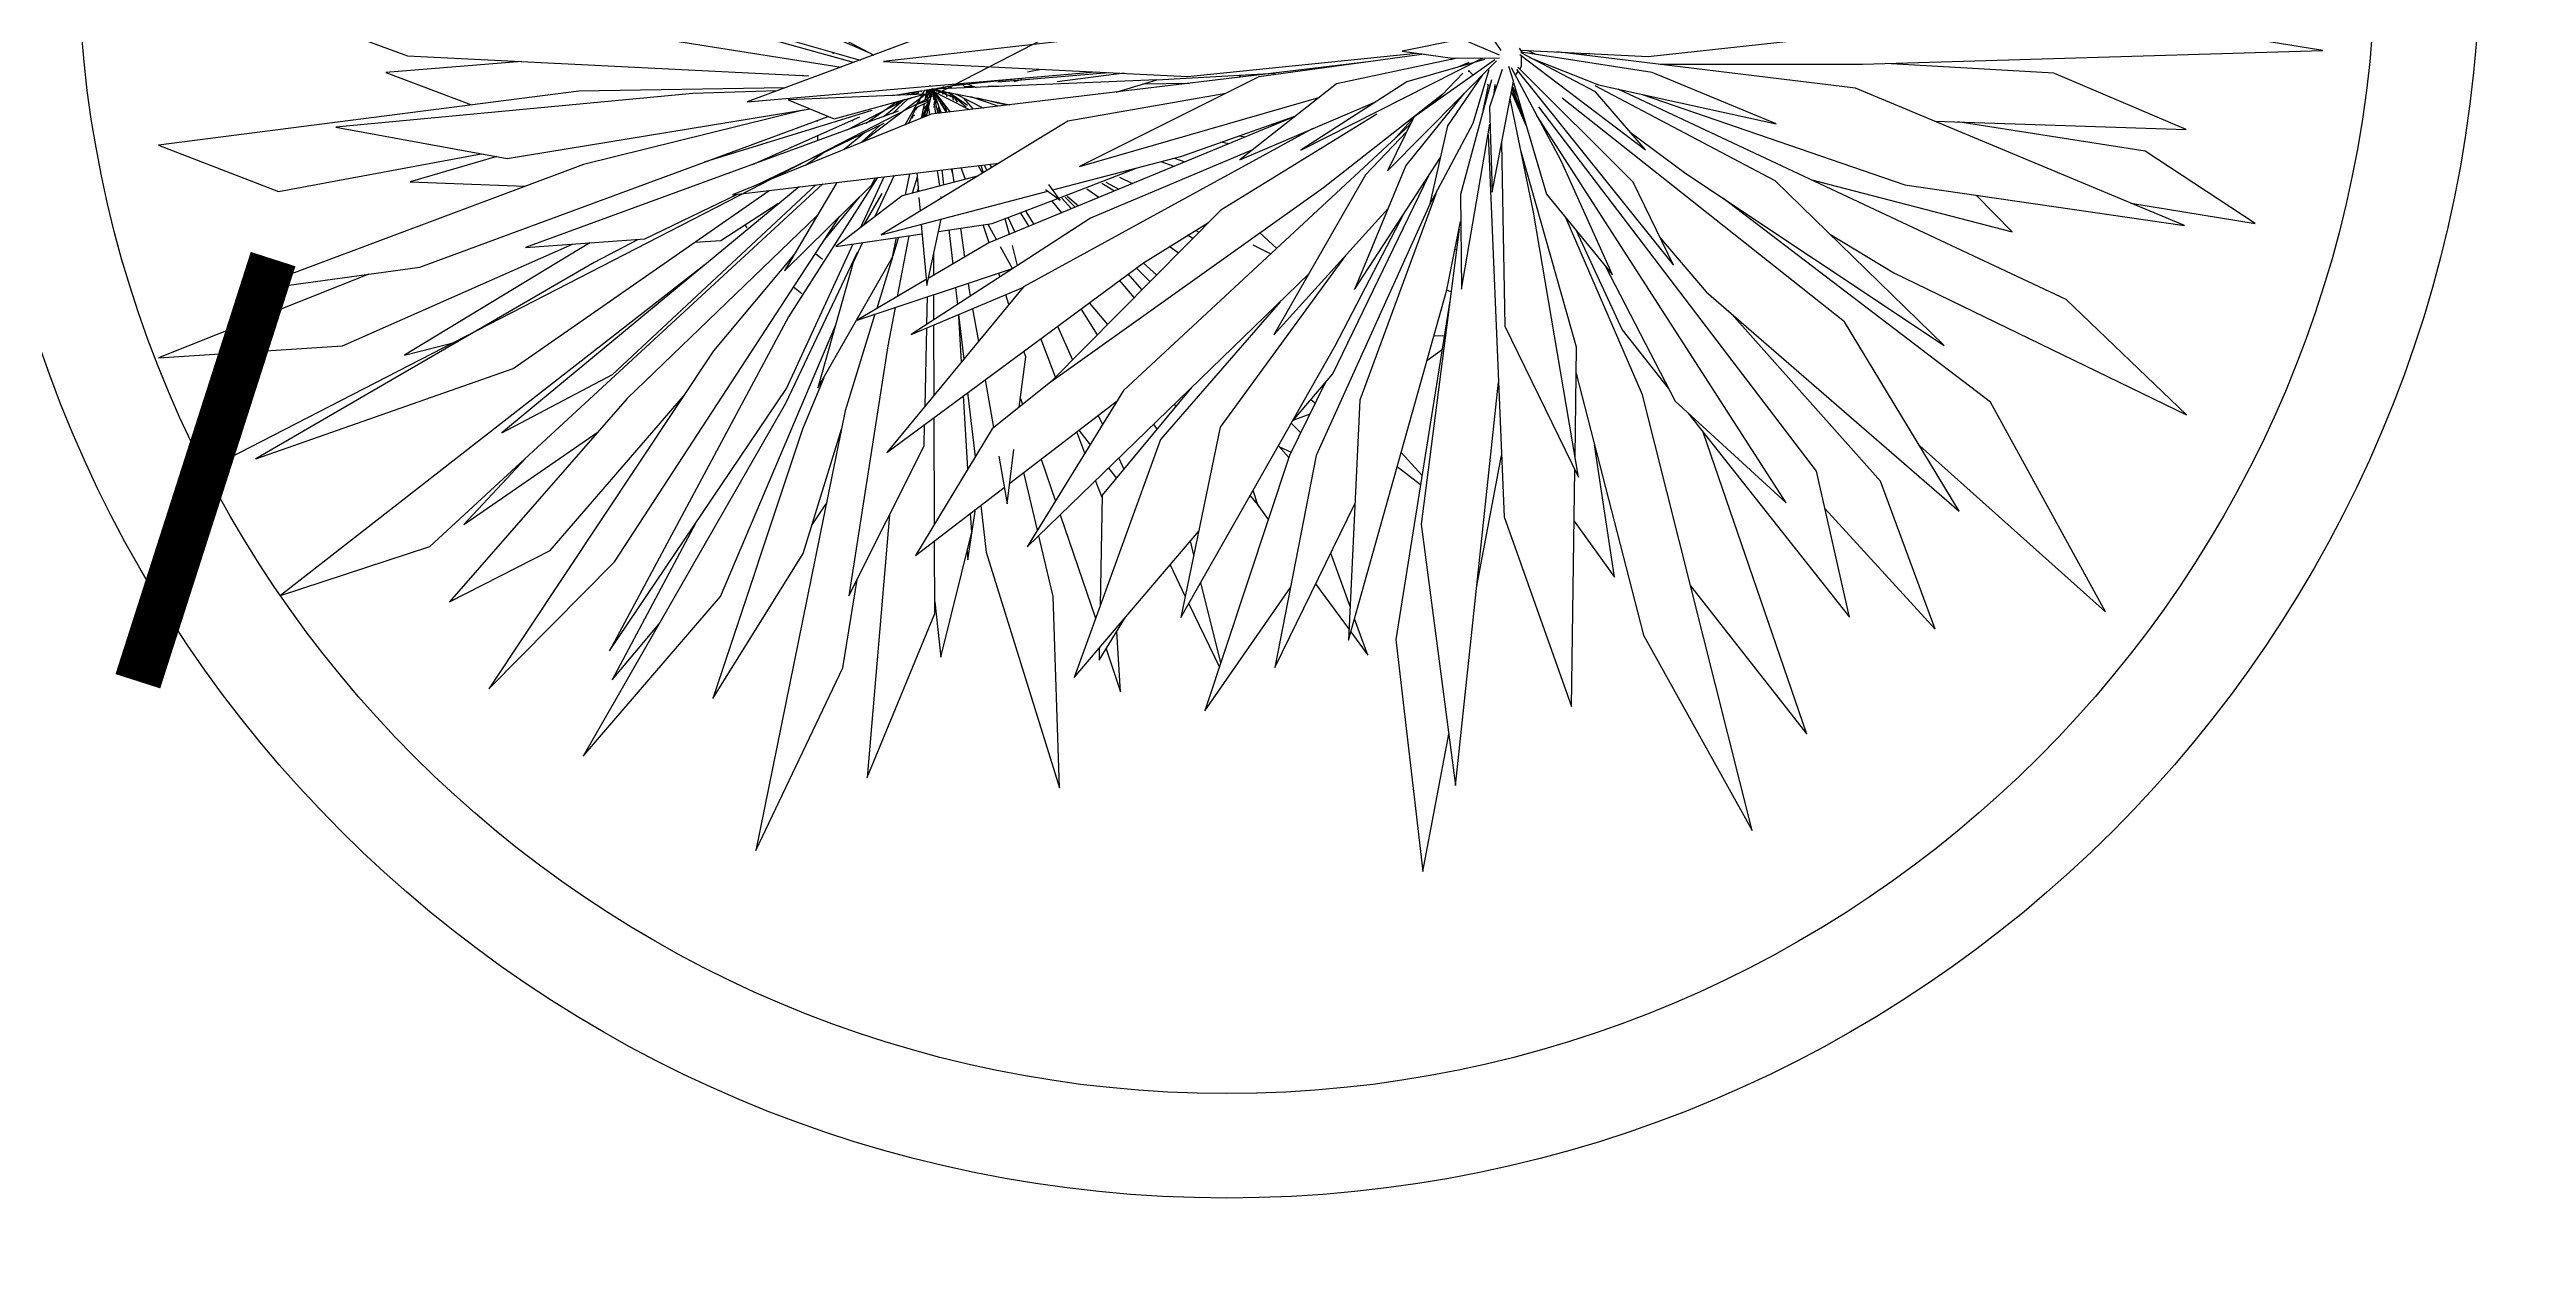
# Model space of a CAD drawing. Header units: millimetres. Extents: x -14813 to 141433, y -60308 to 84383.
# Drawn here: x 32921 to 34107, y -54418 to -53845 of the extents above; entities that cross this region are included whole.
import ezdxf

# ---------------------------------------------------------------- set-up
doc = ezdxf.new("R2010")
doc.units = ezdxf.units.MM
doc.layers.add('zelen', color=69, linetype='Continuous')
doc.layers.add('площадь', color=2, linetype='Continuous', lineweight=25, plot=False)
doc.layers.add('размер', color=1, linetype='Continuous', lineweight=25)
doc.layers.add('территория', color=74, linetype='Continuous', lineweight=25)
doc.styles.add('Аннотативный', font='')
doc.styles.get('Аннотативный').set_extended_font_data('GOST Common')
doc.dimstyles.new('Аннотативный', dxfattribs={"dimscale": 0, "dimtxt": 1.5, "dimasz": 1.5, "dimexe": 1.25, "dimexo": 0.625, "dimtad": 1, "dimdec": 0, "dimtxsty": 'Аннотативный', "dimblk": 'ARCHTICK', "dimcen": 2.5, "dimadec": 0, "dimazin": 0, "dimtfac": 1, "dimtdec": 0, "dimtmove": 0, "dimatfit": 3, "dimldrblk": 'CLOSEDBLANK', "dimfxl": 1, "dimarcsym": 0})

# ---------------------------------------------------------------- blocks, each defined once
blk = doc.blocks.new('p4')
at = {"color": 1, "linetype": 'Continuous'}
for p, q in [((-126.92, -36.18), (-314.08, 44.71)), ((-379.77, 32.53), (-131.2, -38.51)), ((-133.74, -39.45), (-289.81, 3.94)), ((-401.49, -0.39), (-302.09, -36.88)), ((92.79, -8.51), (110.72, -34.87)), ((421.01, -34.86), (318.19, -18.26)), ((-237.13, -25.56), (-138.34, -41.16)), ((-102.66, -27.93), (-173.82, -54.31)), ((-160.04, -18.74), (-126.08, -36.62)), ((-12.37, -26.61), (-122.35, -39.03)), ((166.26, -37.19), (294.62, -23.24)), ((-302.09, -36.88), (-150.56, -44.49)), ((-141.33, -35.62), (-141.56, -36.16)), ((-7.63, -44.67), (78.8, -35.93)), ((81.73, -36.33), (19.39, -44.87)), ((96, -30.62), (73.38, -35.19)), ((73.38, -35.19), (92.5, -37.81)), ((110.14, -36.65), (96, -30.62)), ((117.63, -34.04), (118.38, -35.17)), ((117.86, -36.44), (165.27, -72.41)), ((118.12, -34.78), (166.26, -37.19)), ((146.48, -50.57), (118.33, -35.83)), ((118.38, -36.83), (118.36, -41.02)), ((118.38, -35.17), (118.38, -35.85)), ((118.38, -35.17), (119.14, -35.73)), ((167.85, -43.2), (118.38, -35.61)), ((123.86, -36.45), (120.94, -34.92)), ((244.55, -49.11), (131.8, -35.46)), ((144.34, -36.09), (140.84, -36.45)), ((247.21, -40.06), (421.01, -34.86)), ((-258.94, -39.05), (-310.27, -43.17)), ((-310.27, -43.17), (-277.9, -55.44)), ((-173.82, -54.31), (-42.52, -42.96)), ((-151.61, -44.56), (-152.92, -44.37)), ((-122.35, -39.03), (-7.63, -44.67)), ((60.55, -39.23), (-104.4, -59)), ((-19.14, -45.99), (-103.87, -49.52)), ((-96.12, -48.09), (-67.78, -45.14)), ((-79.23, -46.69), (-37.37, -43.21)), ((-69.96, -45.92), (-73.21, -46.69)), ((-68.03, -42.91), (-62.87, -41.95)), ((-31.54, -43.5), (-56.78, -46.71)), ((19.39, -44.87), (-48.42, -78.72)), ((-34.54, -50.63), (-19.14, -45.99)), ((-19.34, -46.05), (25.45, -43.44)), ((12.71, -44.18), (11.81, -45.08)), ((35.2, -72.54), (103.74, -37.76)), ((75.19, -46.71), (35.2, -72.54)), ((94.24, -37.8), (48.59, -47.45)), ((67.85, -80.3), (109.08, -38.77)), ((104.47, -38.27), (75.19, -46.71)), ((108.45, -38.45), (77.84, -60.1)), ((96.34, -43.47), (85.72, -54.53)), ((103.63, -44.25), (90.53, -63.38)), ((91.83, -38.31), (93.59, -37.8)), ((92.5, -37.81), (110.15, -37.73)), ((94.53, -41.13), (98.79, -39.32)), ((107.21, -46.03), (95.42, -89.23)), ((98.28, -40.05), (98.2, -39.57)), ((98.32, -42.73), (98.77, -42.78)), ((98.77, -42.78), (98.7, -42.35)), ((100.21, -44.28), (98.77, -42.78)), ((100.19, -62.4), (106.32, -42.03)), ((100.48, -39.42), (103.48, -37.9)), ((111.18, -42.09), (106.4, -56.24)), ((107.36, -88.34), (115.5, -46.54)), ((115.5, -46.54), (113.69, -40.92)), ((133.5, -76.6), (114.68, -41.5)), ((117.15, -42.8), (116.16, -44.26)), ((116.57, -42.09), (175.84, -115.9)), ((160.65, -84.59), (117.17, -41.16)), ((118.36, -41.02), (117.82, -41.81)), ((121.57, -37.52), (147.51, -47.86)), ((214.68, -62.54), (167.85, -43.2)), ((170.82, -40.11), (247.21, -40.06)), ((319.44, -43.5), (255.89, -39.8)), ((369.4, -64.79), (319.44, -43.5)), ((-237.33, -50.22), (-396.06, -70.64)), ((-194.32, -51.17), (-329.1, -63.91)), ((-159.62, -49.05), (-237.33, -50.22)), ((-162.68, -50.18), (-194.32, -51.17)), ((-106.88, -51.38), (-158.35, -53.55)), ((-158.35, -53.55), (-141.02, -60.76)), ((-141.02, -60.76), (-106.88, -51.38)), ((-114.94, -53.86), (-135.91, -64.83)), ((-103.87, -49.52), (-130.59, -69.6)), ((-128.94, -62.29), (-117.41, -54.27)), ((-114.94, -53.86), (-122.55, -57.84)), ((-114.45, -53.45), (-122.11, -59.79)), ((-118.94, -58.64), (-112.94, -53.04)), ((-118.82, -51.88), (-107.62, -50.05)), ((-115.01, -53.92), (-118.42, -54.97)), ((-115.01, -53.92), (-118.42, -54.97)), ((-116.97, -55.54), (-117.55, -54.37)), ((-114.14, -62.95), (-107.81, -51.63)), ((-113.66, -51.66), (-112.49, -50.85)), ((-111.83, -52.94), (-113.32, -53.4)), ((-111.83, -52.94), (-113.32, -53.4)), ((-112.25, -51.6), (-112.16, -51.56)), ((-111, -50.6), (-112.21, -51.6)), ((-111.36, -51.56), (-110.18, -50.47)), ((-110.73, -56.85), (-104.95, -54.06)), ((-110.63, -50.88), (-109.4, -50.34)), ((-109.19, -50.85), (-110.48, -51.53)), ((-109.19, -50.85), (-110.48, -51.53)), ((-104.81, -53.48), (-109.88, -55.33)), ((-109, -50.67), (-109.4, -50.61)), ((-109.4, -55.15), (-107.77, -51.62)), ((-103.87, -49.52), (-108.63, -53.1)), ((-108.21, -50.56), (-107.91, -50.1)), ((-105.11, -54.13), (-108.12, -60.51)), ((-108.08, -60.5), (-106.95, -55.02)), ((-105.11, -54.13), (-108.06, -60.38)), ((-105.14, -54.15), (-108.02, -60.21)), ((-107.5, -51.65), (-107.94, -51.99)), ((-107.5, -51.65), (-107.94, -51.99)), ((-107.48, -51.6), (-107.8, -51.69)), ((-107.48, -51.6), (-107.8, -51.69)), ((-107.69, -51.41), (-106.81, -49.83)), ((-107.67, -51.41), (-107.6, -51.25)), ((-107.2, -50.92), (-107.4, -50.9)), ((-107.32, -60.19), (-105.23, -55.26)), ((-107.18, -56.96), (-105.64, -55.19)), ((-106.85, -54.97), (-106.98, -55.19)), ((-106.85, -54.97), (-106.98, -55.19)), ((-106.86, -49.93), (-104.07, -49.47)), ((-106.78, -54.19), (-105.86, -49.76)), ((-103.87, -49.52), (-106.45, -52.6)), ((-103.87, -49.52), (-106.45, -52.6)), ((-105.05, -51.52), (-106.37, -52.24)), ((-103.87, -49.52), (-106.31, -59.78)), ((-104.17, -50.79), (-106.22, -53.99)), ((-104.17, -50.79), (-106.22, -53.99)), ((-106.2, -51.43), (-105.01, -51.53)), ((-104.87, -59.2), (-106.18, -49.82)), ((-105.35, -55.75), (-106.15, -50.02)), ((-104.12, -50.56), (-106.15, -51.19)), ((-104.12, -50.56), (-106.15, -51.19)), ((-104.63, -51.29), (-106.13, -51.08)), ((-104.88, -49.6), (-106.01, -50.48)), ((-104.88, -49.6), (-106.01, -50.48)), ((-104.51, -48.35), (-105.16, -48.37)), ((-89.84, -57.26), (-104.96, -49.62)), ((-104.01, -50.1), (-104.96, -49.62)), ((-104.93, -48.37), (-104.9, -48.35)), ((-104.24, -51.09), (-104.88, -51.43)), ((-104.84, -50.8), (-104.06, -50.34)), ((-104.8, -53.44), (-104.82, -53.48)), ((-104.6, -48.36), (-104.62, -48.33)), ((-104.49, -48.32), (-104.61, -48.36)), ((-104.36, -49.4), (-103.87, -49.52)), ((-104.22, -49.44), (-103.87, -49.52)), ((-103.05, -50.58), (-103.97, -50.12)), ((-103.87, -49.52), (-91.04, -47.15)), ((-103.56, -50.82), (-103.87, -49.52)), ((-103.87, -49.52), (-103.69, -51.09)), ((-103.08, -49.83), (-103.87, -49.52)), ((-103.03, -49.72), (-103.87, -49.52)), ((-103.23, -49.67), (-103.87, -49.52)), ((-103.87, -49.52), (-74.63, -55.44)), ((-103.87, -49.52), (-97.24, -58.15)), ((-98.62, -58.31), (-103.87, -49.52)), ((-103.87, -49.52), (-100.6, -58.55)), ((-103.59, -49.88), (-103.81, -50.22)), ((-103.68, -50.03), (-103.81, -50.22)), ((-103.81, -50.19), (-103.79, -50.18)), ((-103.76, -50.45), (-103.79, -50.46)), ((-103.76, -50.45), (-103.79, -50.46)), ((-103.72, -50.8), (-103.75, -50.82)), ((-103.72, -50.14), (-103.66, -50.1)), ((-103.47, -50.63), (-103.72, -51.17)), ((-103.46, -50.65), (-103.72, -51.2)), ((-103.61, -50.95), (-103.72, -51.2)), ((-103.69, -51.6), (-103.38, -50.88)), ((-103.56, -50.38), (-103.66, -50.42)), ((-103.56, -50.38), (-103.66, -50.42)), ((-103.64, -51.5), (-103.47, -52.99)), ((-103.59, -49.88), (-103.62, -49.93)), ((-103.59, -52.67), (-102.8, -52.47)), ((-103.59, -52.67), (-103.51, -52.64)), ((-103.59, -52.67), (-103.51, -52.65)), ((-103.51, -52.66), (-103.59, -52.67)), ((-103.49, -50.68), (-103.58, -50.73)), ((-103.58, -52.83), (-103.5, -52.74)), ((-103.56, -50.04), (-103.5, -50)), ((-102.71, -52.71), (-103.56, -53.02)), ((-103.53, -53.37), (-102.63, -52.94)), ((-103.42, -49.61), (-103.49, -49.72)), ((-103.42, -49.61), (-103.49, -49.72)), ((-103.22, -52.26), (-103.49, -51.13)), ((-103.31, -50.31), (-103.38, -50.33)), ((-103.31, -50.31), (-103.38, -50.33)), ((-103.29, -49.41), (-103.35, -49.5)), ((-103.29, -49.41), (-103.35, -49.5)), ((-103.29, -50.27), (-103.35, -50.39)), ((-103.29, -50.28), (-103.34, -50.4)), ((-102.87, -52.98), (-103.34, -55.47)), ((-102.88, -53.06), (-103.34, -55.47)), ((-103.26, -56.42), (-102.7, -52.97)), ((-103.25, -50.56), (-103.18, -50.41)), ((-103.13, -50.48), (-103.23, -50.54)), ((-103.16, -49.8), (-103.03, -49.72)), ((-103.15, -55.74), (-102.79, -58.81)), ((-103.02, -49.69), (-103.13, -49.91)), ((-103, -49.98), (-102.89, -49.72)), ((-102.59, -50.02), (-102.95, -49.88)), ((-102.85, -49.33), (-102.92, -49.48)), ((-102.53, -49.84), (-102.9, -49.75)), ((-102.53, -49.84), (-102.9, -49.75)), ((-101.69, -58.68), (-102.84, -53.85)), ((-102.78, -52.53), (-102.82, -52.75)), ((-102.78, -52.53), (-102.82, -52.75)), ((-102.46, -53.41), (-102.8, -54)), ((-102.78, -49.47), (-102.71, -49.31)), ((-102.3, -53.85), (-102.74, -54.28)), ((-102.61, -49.47), (-102.39, -49.34)), ((-102.54, -51.25), (-102.61, -51.63)), ((-102.54, -51.25), (-102.61, -51.63)), ((-102.6, -54.85), (-102.13, -54.31)), ((-102.59, -54.13), (-102.37, -53.67)), ((-102.48, -54.72), (-102.58, -54.95)), ((-102.51, -51.8), (-102.44, -51.38)), ((-102.49, -51.73), (-102.15, -51.75)), ((-102.47, -51.56), (-102.38, -51.46)), ((-102.24, -51.64), (-102.47, -51.6)), ((-102.27, -49.84), (-102.36, -50.32)), ((-102.32, -52.12), (-101.98, -51.97)), ((-102.27, -50.36), (-102.19, -49.86)), ((-96.31, -52.47), (-102.24, -50.16)), ((-102.04, -49.89), (-102.21, -49.98)), ((-101.99, -49.9), (-102.21, -49.97)), ((-102.16, -49.95), (-102.21, -49.97)), ((-101.81, -50.01), (-102.2, -49.92)), ((-102.12, -49.93), (-102.2, -49.92)), ((-102.2, -52.32), (-101.79, -52.22)), ((-102.2, -52.32), (-101.79, -52.22)), ((-102.14, -49.2), (-102.19, -49.45)), ((-102.12, -49.45), (-102.08, -49.19)), ((-101.7, -52.34), (-102.1, -52.49)), ((-102.08, -52.48), (-102.1, -52.48)), ((-101.33, -49.41), (-102.09, -49.23)), ((-102.09, -49.24), (-101.54, -49.42)), ((-102.09, -49.25), (-101.69, -49.43)), ((-102.08, -49.19), (-100.9, -48.97)), ((-102.01, -52.64), (-101.62, -52.45)), ((-101.94, -52.76), (-101.84, -52.55)), ((-101.75, -49.43), (-101.9, -49.16)), ((-101.75, -49.43), (-101.9, -49.16)), ((-101.78, -52.24), (-101.88, -52.41)), ((-101.58, -52.5), (-101.79, -53.01)), ((-101.75, -52.36), (-101.72, -52.31)), ((-101.29, -52.88), (-101.65, -53.23)), ((-101.49, -49.1), (-101.16, -49.31)), ((-101.49, -50.45), (-101.16, -50.07)), ((-101.47, -53.54), (-101.1, -53.12)), ((-101.15, -50.58), (-101.45, -50.01)), ((-100.94, -49.01), (-101.23, -49.41)), ((-100.88, -50.23), (-101.23, -50.15)), ((-101.05, -49.02), (-100.99, -49.07)), ((-100.71, -53.63), (-100.95, -54.41)), ((-100.71, -53.63), (-100.95, -54.41)), ((-100.94, -50.66), (-100.7, -50.16)), ((-100.73, -49.18), (-100.92, -49.28)), ((-100.7, -50.37), (-100.89, -50.69)), ((-100.88, -49.16), (-100.81, -49.22)), ((-100.72, -53.62), (-100.85, -54.57)), ((-100.72, -53.62), (-100.85, -54.57)), ((-100.63, -50.19), (-100.84, -50.7)), ((-100.75, -48.94), (-100.71, -49.39)), ((-100.63, -50.17), (-100.62, -50.28)), ((-100.42, -55.29), (-100.14, -54.37)), ((-99.71, -49.35), (-100.39, -48.88)), ((-99.71, -49.35), (-100.39, -48.88)), ((-100.34, -50.9), (-100.25, -50.25)), ((-100.25, -50.25), (-100.34, -50.9)), ((-100.14, -49.36), (-100.07, -48.82)), ((-100.07, -48.82), (-100.14, -49.36)), ((-100.07, -48.82), (-100.14, -49.36)), ((-100.1, -54.42), (-99.84, -56.27)), ((-99.58, -49.34), (-100.07, -48.82)), ((-98.65, -49.3), (-100.07, -48.82)), ((-100.07, -48.82), (-99.08, -49.32)), ((-99.75, -50.35), (-100.06, -51.01)), ((-99.7, -50.36), (-100.06, -51.53)), ((-99.76, -49.35), (-100.05, -48.85)), ((-99.92, -48.98), (-100.04, -48.85)), ((-100.03, -48.84), (-99.88, -48.95)), ((-99.87, -48.94), (-100.02, -48.84)), ((-99.86, -48.92), (-100, -49.15)), ((-99.45, -48.94), (-99.98, -48.84)), ((-99.8, -48.87), (-99.98, -48.84)), ((-99.86, -48.92), (-99.96, -49.01)), ((-99.77, -48.84), (-99.94, -48.83)), ((-99.77, -48.84), (-99.94, -48.83)), ((-99.76, -48.83), (-99.91, -48.82)), ((-99.81, -48.83), (-99.91, -48.82)), ((-99.9, -51.07), (-99.68, -50.97)), ((-99.71, -50.36), (-99.88, -50.72)), ((-99.8, -48.8), (-99.85, -48.89)), ((-99.8, -48.8), (-99.85, -48.89)), ((-99.59, -48.81), (-99.85, -48.81)), ((-99.74, -48.81), (-99.85, -48.81)), ((-99.71, -48.79), (-99.83, -48.9)), ((-99.47, -49.12), (-99.83, -49.23)), ((-99.67, -48.74), (-99.28, -49.09)), ((-99.61, -51.18), (-99, -50.68)), ((-99, -50.68), (-99.55, -51.21)), ((-99.48, -51.23), (-99, -50.68)), ((-99.42, -48.96), (-99.4, -49.04)), ((-99.34, -49.19), (-99.38, -49.33)), ((-99.37, -49.17), (-99.33, -49.33)), ((-98.4, -58.29), (-99.32, -55.44)), ((-98.85, -51.48), (-99.23, -50.87)), ((-99.2, -51.34), (-99, -50.68)), ((-99.16, -49.28), (-99.19, -49.32)), ((-98.93, -48.8), (-99.08, -48.8)), ((-99, -50.68), (-99.05, -51.4)), ((-99, -50.68), (-98.9, -50.53)), ((-99, -50.68), (-98.65, -50.66)), ((-98.95, -51.44), (-99, -50.68)), ((-99, -50.68), (-97.44, -50.83)), ((-98.31, -52.46), (-99, -50.68)), ((-99, -50.68), (-96.91, -51.17)), ((-98.31, -52.46), (-99, -50.68)), ((-99, -50.68), (-96.91, -51.17)), ((-98.82, -48.59), (-98.97, -48.88)), ((-98.09, -49.28), (-97.48, -48.34)), ((-97.79, -49.27), (-98.05, -49.22)), ((-97.01, -48.77), (-97.77, -48.78)), ((-96.46, -51.77), (-97.71, -51.92)), ((-90.67, -55.67), (-97.67, -50.77)), ((-96.19, -51.81), (-97.67, -50.77)), ((-97.51, -50.81), (-97.21, -50.91)), ((-97.35, -48.32), (-96.68, -49.22)), ((-97.27, -50.85), (-91.18, -56.22)), ((-97.15, -52.15), (-96.9, -51.18)), ((-96.79, -48.21), (-96.12, -48.09)), ((-96.51, -51.53), (-96.08, -53.63)), ((-96.27, -51.74), (-96.38, -51.75)), ((-96.26, -51.75), (-95.85, -52.65)), ((-96.24, -51.76), (-94.57, -54.43)), ((-95.63, -52.74), (-96.07, -52.57)), ((-95.23, -51.27), (-84.64, -56.64)), ((-95.14, -51.31), (-95.02, -51.48)), ((-91.42, -49), (-92.54, -47.72)), ((-88.42, -57.09), (-92, -52.91)), ((-87.97, -48.62), (-91.69, -48.68)), ((-90.97, -47.55), (-87.39, -48.83)), ((-79.09, -55.97), (-89.46, -52.44)), ((-87.96, -52.95), (-88.18, -52.69)), ((-76.07, -55.61), (-86.9, -52.95)), ((-84.22, -53.5), (-84.29, -53.59)), ((-84.08, -53.53), (-84.14, -53.63)), ((-78.9, -48.48), (-82.93, -48.54)), ((-78.93, -54.57), (-79.64, -54.74)), ((-74.91, -55.38), (-75.66, -55.56)), ((6.91, -51.1), (-52.75, -61.59)), ((-48.42, -78.72), (41.96, -52.68)), ((-6.95, -47.32), (-24.51, -47.61)), ((48.59, -47.45), (12.14, -76.17)), ((12.14, -76.17), (63.18, -54.47)), ((43.77, -86.64), (88.8, -51.32)), ((96.89, -51.05), (74.8, -78.3)), ((87.68, -52.49), (84.7, -55.26)), ((104.06, -57.59), (106, -48.06)), ((105.26, -51.69), (105.31, -52.99)), ((106.65, -48.11), (105.49, -47.86)), ((108.16, -51.03), (108.6, -47.72)), ((108.49, -48.56), (108.9, -48.61)), ((108.9, -48.61), (108.5, -48.52)), ((108.99, -48.58), (108.9, -48.61)), ((123.08, -95.86), (114.24, -53.02)), ((120.21, -63.17), (114.73, -50.5)), ((114.74, -50.46), (119.45, -60.59)), ((118.83, -58.52), (114.92, -49.53)), ((114.97, -49.23), (118.83, -58.52)), ((115.09, -48.65), (116.99, -52.33)), ((115.41, -47), (127.94, -89.19)), ((240.46, -137.34), (133.84, -52.95)), ((214.26, -84.05), (146.35, -48.29)), ((165.27, -72.41), (146.48, -50.57)), ((147.51, -47.86), (214.68, -62.54)), ((324.16, -128.88), (155.02, -49.5)), ((164.07, -51.48), (263.2, -85.6)), ((368.82, -100.95), (244.55, -49.11)), ((-329.1, -63.91), (-264.48, -75.67)), ((-297.4, -116.73), (-143.32, -59.8)), ((-264.48, -75.67), (-150.09, -56.99)), ((-116.84, -57.87), (-257.53, -109.23)), ((-152.69, -57.41), (-235.67, -77.89)), ((-126.76, -57.54), (-190.06, -77.07)), ((-104.4, -59), (-179.38, -89.35)), ((-171.87, -77.96), (-131.27, -60.01)), ((-170.74, -85.85), (-122.15, -62.37)), ((-147.37, -61.3), (-147.36, -61.76)), ((-134.08, -61.55), (-133.97, -61.2)), ((-130.8, -69.69), (-123.81, -63.17)), ((-52.75, -61.59), (-123.21, -104.49)), ((-116.46, -56.58), (-116.55, -56.4)), ((-112.75, -62.38), (-110.03, -56.51)), ((-111.18, -60.48), (-111.72, -60.16)), ((-111.55, -59.8), (-110.65, -59.21)), ((-109.52, -56.26), (-110.41, -57.33)), ((-109.52, -56.26), (-110.41, -57.33)), ((-107.28, -58.64), (-107.8, -59.15)), ((-107.38, -57.09), (-107.18, -56.96)), ((-107.14, -60.11), (-106.1, -58.91)), ((-105.67, -57.1), (-106.25, -57.65)), ((-103.09, -56.21), (-103.24, -56.58)), ((-101.48, -56.13), (-102.28, -58.75)), ((-101.48, -56.13), (-102.28, -58.75)), ((-101.46, -58.65), (-101.05, -57.31)), ((-101.19, -56.9), (-101.45, -58.65)), ((-101.19, -56.9), (-101.45, -58.65)), ((-98.57, -57.76), (-98.66, -56.3)), ((-84.72, -56.65), (-84.8, -56.55)), ((32.9, -59.82), (-82.58, -107.53)), ((39.52, -64.53), (-69.52, -124.1)), ((76.47, -62.88), (-31.75, -163.22)), ((-9.79, -74.81), (33.27, -59.52)), ((63.84, -58.92), (4.95, -95.11)), ((24.15, -62.76), (25.46, -62.89)), ((77.84, -60.1), (67.85, -80.3)), ((70.31, -68.6), (77.75, -60.29)), ((76.72, -62.37), (75.72, -63.58)), ((78.05, -59.96), (78.67, -59.27)), ((80.47, -57.86), (79.68, -58.8)), ((83.8, -93.33), (100.19, -62.4)), ((90.53, -63.38), (83.8, -93.33)), ((95.78, -124.96), (106.59, -62.7)), ((106.4, -56.24), (107.36, -88.34)), ((218.41, -205.59), (124.29, -59.42)), ((229.89, -193.69), (125.05, -56.22)), ((274.42, -61.57), (369.4, -64.79)), ((353.95, -72.86), (283.23, -61.87)), ((-396.06, -70.64), (-350.8, -88.09)), ((-350.8, -88.09), (-274.27, -73.89)), ((-151.83, -78.2), (-144.81, -73.32)), ((-147.27, -67.08), (-147.24, -68.74)), ((-129.55, -65.94), (-137.21, -72.28)), ((16.95, -72.39), (-44.18, -98.13)), ((7.94, -70.13), (5.02, -69.56)), ((11.93, -67.1), (14.18, -67.55)), ((75.16, -65.53), (59.55, -81.79)), ((72.68, -66.39), (72.34, -66.32)), ((72.89, -65.72), (73.57, -65.57)), ((105.89, -66.74), (111.94, -210.82)), ((110.99, -69.73), (112.15, -138.92)), ((139.3, -146.91), (118.28, -72.61)), ((159.51, -65.71), (180.48, -81.28)), ((395.42, -100.21), (353.95, -72.86)), ((-235.67, -77.89), (-363.36, -125.76)), ((-268.35, -74.96), (-301.05, -84.47)), ((-179.38, -89.35), (-78.76, -77.43)), ((-124.67, -82.87), (-158.25, -135.4)), ((-130.87, -101.6), (-122.07, -82.56)), ((-126.89, -85.73), (-125.33, -82.94)), ((-118.32, -82.11), (-125.64, -97.6)), ((-86.53, -82.15), (-115.28, -89.7)), ((-114.06, -89.38), (-112.41, -81.41)), ((-109.67, -82.72), (-111.52, -88.71)), ((-109.81, -81.11), (-109.19, -88.1)), ((-101.12, -85.98), (-101.93, -80.17)), ((-101.14, -80.08), (-101.15, -80.22)), ((-100.34, -79.98), (-99.69, -85.61)), ((-96.23, -81.61), (-96.72, -79.55)), ((-96.53, -79.53), (-95.81, -84.59)), ((-93.14, -79.13), (-91.56, -83.47)), ((-84.96, -81.2), (-86.65, -78.36)), ((-85.57, -78.23), (-84.73, -81.06)), ((-84.33, -78.09), (-83.36, -80.22)), ((-81.44, -79.06), (-82.21, -77.84)), ((-80.03, -77.58), (-79.75, -78.03)), ((-58.46, -87.55), (-9.79, -74.81)), ((-56.21, -90.59), (-26.63, -79.22)), ((-33.25, -82.68), (-28.39, -85.14)), ((-12.64, -78.64), (-17.56, -76.96)), ((-12.53, -75.53), (-8.55, -76.95)), ((59.55, -81.79), (25, -142.2)), ((47.29, -156.86), (83.48, -82.03)), ((55.47, -125.13), (87.86, -75.29)), ((74.8, -78.3), (55.47, -125.13)), ((152.8, -119.53), (133.5, -76.6)), ((180.48, -81.28), (278.1, -146.22)), ((278.1, -146.22), (214.26, -84.05)), ((227.54, -83.54), (303.69, -103.3)), ((-301.05, -84.47), (-257.76, -86.17)), ((-293.62, -222.1), (-145.37, -85.32)), ((-154.24, -86.37), (-266.43, -179.16)), ((-262.22, -154.94), (-165.5, -87.7)), ((-224.67, -157.18), (-147.89, -85.62)), ((-212.51, -106.03), (-177.52, -89.13)), ((-183.84, -106.67), (-162.3, -92.7)), ((-140, -84.68), (-159.79, -118.05)), ((-159.79, -118.05), (-126.89, -85.73)), ((-145.29, -85.31), (-145.83, -85.75)), ((-144.53, -106.18), (-131.48, -90.27)), ((-115.28, -89.7), (-140.34, -108.82)), ((-123, -88.91), (-129.92, -100.87)), ((-123.21, -104.49), (-60.3, -88.03)), ((-109.32, -86.72), (-109.6, -88.21)), ((-108.99, -90.34), (-108.53, -95.55)), ((-100.46, -90.64), (-100.55, -90)), ((-81.37, -100.26), (-56.54, -90.71)), ((-61.27, -87.33), (-55.66, -91.34)), ((-55.66, -91.34), (-59.98, -85.5)), ((-59.09, -159.8), (43.77, -86.64)), ((-55.02, -96.15), (-58.61, -91.95)), ((-51.45, -94.67), (-54.99, -90.62)), ((-49.96, -94.06), (-53.83, -90.2)), ((-52.97, -89.89), (-48.79, -93.57)), ((-41.03, -90.36), (-45.57, -87.19)), ((-35.22, -87.97), (-39.93, -85.12)), ((-38.43, -84.58), (-33.47, -87.24)), ((83.89, -92.94), (40.98, -187.74)), ((86.1, -88.98), (57.41, -166.89)), ((95.42, -89.23), (95.78, -124.96)), ((127.94, -89.19), (152.8, -119.53)), ((175.84, -115.9), (160.65, -84.59)), ((295.54, -167.55), (194.49, -90.6)), ((263.2, -85.6), (368.82, -100.95)), ((303.69, -103.3), (290.18, -89.53)), ((348.53, -92.49), (395.42, -100.21)), ((-223.97, -227.85), (-138.86, -97.49)), ((-147.52, -97.36), (-219.1, -166.22)), ((-173.83, -101.79), (-174.62, -100.69)), ((-44.18, -98.13), (-111.94, -142.05)), ((-108.09, -100.53), (-106.05, -123.62)), ((-106.05, -123.62), (-100.54, -98.55)), ((-101.56, -103.19), (-81.37, -100.26)), ((-97.71, -102.63), (-96.22, -115.51)), ((-93.33, -101.99), (-91.77, -112.91)), ((-82.54, -107.52), (-84.73, -100.75)), ((-82.92, -100.48), (-79.69, -106.34)), ((-74.83, -104.33), (-76.38, -98.44)), ((-75.29, -98.04), (-72.81, -103.5)), ((-67.42, -101.27), (-70.56, -96.31)), ((-68.69, -95.63), (-65.61, -100.52)), ((4.95, -95.11), (-59.09, -159.8)), ((-24.26, -114.98), (0.31, -99.8)), ((-4.49, -102.77), (-3.27, -103.42)), ((25, -142.2), (68.05, -94.66)), ((48.18, -146.36), (74.23, -96.26)), ((94.93, -102.35), (80.67, -213.65)), ((90.27, -125.19), (95.52, -99.45)), ((140.03, -195.94), (123.08, -95.86)), ((164.21, -164.88), (135.41, -98.31)), ((139.07, -102.78), (156.52, -140.29)), ((-326.56, -146.34), (-239.76, -107.97)), ((-233.19, -107.5), (-303.21, -149.83)), ((-257.53, -109.23), (-212.51, -106.03)), ((-215.03, -106.21), (-231.6, -114.88)), ((-193.66, -107.28), (-183.84, -106.67)), ((-156.25, -112.08), (-186.52, -148.24)), ((-132.25, -111.16), (-159.33, -168.08)), ((-159.03, -162.49), (-133.77, -107.86)), ((-145.41, -113.75), (-148.07, -111.6)), ((-140.34, -108.82), (-107.78, -104.09)), ((-130.24, -107.35), (-133.84, -114.96)), ((-118.92, -112.84), (-117.4, -105.49)), ((-116.65, -105.38), (-118.86, -112.55)), ((-112.77, -104.82), (-117.16, -127.76)), ((-82.58, -107.53), (-105.45, -120.91)), ((-103.4, -119.71), (-103.42, -111.67)), ((-78.29, -108.89), (-73.69, -117.26)), ((-71.76, -116), (-73.72, -108.56)), ((-11.07, -111.3), (-14.47, -108.93)), ((-5.65, -105.82), (-7.56, -104.66)), ((17.11, -108.21), (23.88, -111.64)), ((26.12, -109.57), (19.73, -103.74)), ((93.36, -110.06), (93.95, -109.98)), ((170.78, -105.46), (188.25, -126.03)), ((235.15, -104.39), (259.08, -118.87)), ((-316.67, -119.37), (-396.1, -150.91)), ((-363.36, -125.76), (-297.4, -116.73)), ((-231.6, -114.88), (-359.34, -188.98)), ((-189.74, -115.73), (-350, -240.61)), ((-147.13, -162.23), (-118.92, -112.84)), ((-133.84, -114.96), (-147.13, -162.23)), ((-132.33, -136.63), (-73.72, -117.19)), ((-106.24, -121.37), (-132.33, -136.63)), ((-118.99, -112.95), (-124.95, -132.31)), ((-121.1, -186.55), (-24.26, -114.98)), ((-78.42, -120.32), (-78.88, -118.9)), ((-68.07, -222.17), (38.05, -119.37)), ((-24.78, -125.14), (-29.98, -119.2)), ((-21.78, -122.12), (-26.95, -116.97)), ((-24.39, -115.07), (-19.27, -119.58)), ((52.09, -112.28), (4.78, -177.09)), ((150.04, -116.17), (176.48, -167.22)), ((259.08, -118.87), (369.54, -172.43)), ((-153.14, -126.79), (-156.31, -124.22)), ((-69.52, -124.1), (-121.1, -186.55)), ((-111.94, -142.05), (-69.74, -124.37)), ((-105.96, -138.17), (-105.72, -127.8)), ((-103.35, -136.48), (-103.38, -127.03)), ((-95.2, -124.31), (-94.46, -130.72)), ((-90.37, -122.71), (-89.99, -125.38)), ((-89.99, -125.38), (-89.61, -127.57)), ((-75.05, -130.79), (-76.24, -127.09)), ((-70.25, -124.98), (-70.38, -124.63)), ((-44.74, -130.11), (-37.85, -138.35)), ((-27.7, -128.1), (-33.25, -121.62)), ((27.39, -129.7), (-17.85, -181.65)), ((53.22, -257.4), (90.27, -125.19)), ((91.46, -129.42), (71.09, -257.22)), ((91.9, -126.01), (90.23, -125.35)), ((188.25, -126.03), (283.77, -208.74)), ((369.54, -172.43), (324.16, -128.88)), ((-158.25, -135.4), (-225.77, -261.39)), ((-183.87, -240.99), (-140.42, -138.37)), ((-125.59, -134.39), (-136.83, -170.86)), ((-117.94, -131.86), (-120.72, -146.38)), ((-106.69, -169.1), (-105.99, -139.56)), ((-103.27, -164.96), (-103.34, -138.45)), ((-94.02, -134.54), (-92.06, -151.39)), ((-92.91, -152.41), (-93.93, -135.23)), ((-88.76, -132.34), (-86.56, -144.73)), ((-56.74, -138.98), (-51.01, -151.64)), ((-41.62, -142.16), (-47.8, -132.37)), ((112.15, -138.92), (140.03, -195.94)), ((254.01, -197.44), (197.73, -134.24)), ((283.77, -208.74), (240.46, -137.34)), ((-396.1, -150.91), (-326.56, -146.34)), ((-303.21, -149.83), (-282.99, -144.69)), ((-186.52, -148.24), (-271.38, -275.76)), ((-120.72, -146.38), (-135.41, -240.67)), ((-68.69, -150.51), (-69.4, -148.34)), ((-57.42, -158.12), (-63.03, -143.63)), ((-10.08, -248.84), (48.18, -146.36)), ((88.53, -147.81), (82.76, -152)), ((85.4, -142.6), (89.38, -142.5)), ((138.72, -188.18), (139.3, -146.91)), ((156.52, -140.29), (173.92, -162.29)), ((-359.34, -188.98), (-262.22, -154.94)), ((-266.43, -179.16), (-224.67, -157.18)), ((-144.93, -158.38), (-152.9, -177.84)), ((-71.09, -169.45), (-68.69, -150.51)), ((32.05, -174.73), (47.29, -156.86)), ((139.16, -156.81), (164.59, -255.58)), ((-219.1, -166.22), (-286.22, -242.9)), ((-248.19, -223.64), (-197.9, -165.33)), ((-159.33, -168.08), (-235.75, -301.22)), ((-225.77, -261.39), (-159.03, -162.49)), ((-90.49, -192.73), (-92.14, -165.15)), ((-90.6, -164.01), (-87.79, -188.27)), ((-84.01, -159.14), (-80.8, -177.22)), ((-58.53, -159.4), (-81.35, -177.66)), ((-74.72, -198.19), (-34.16, -167.13)), ((-70.67, -166.17), (-69.88, -168.49)), ((-31.75, -163.22), (-68.07, -222.17)), ((-6.08, -162.12), (-39.79, -202.73)), ((44.56, -160.05), (30.9, -187.78)), ((38.98, -166.6), (40.68, -167.93)), ((57.41, -166.89), (53.22, -257.4)), ((93.56, -312.19), (109.81, -160.03)), ((205.53, -329.17), (164.21, -164.88)), ((176.48, -167.22), (218.41, -205.59)), ((339, -246.74), (295.54, -167.55)), ((-136.83, -170.86), (-170.61, -336.77)), ((-81.35, -177.66), (-110.34, -225.47)), ((-107.04, -184.11), (-106.85, -176.02)), ((-103.13, -213.58), (-103.24, -173.36)), ((-41.33, -172.62), (-39.67, -176.07)), ((-19.11, -177.82), (-20.31, -175.91)), ((-12.67, -168.51), (-12.03, -169.28)), ((4.78, -177.09), (-10.08, -248.84)), ((35.16, -179.13), (31.59, -175.54)), ((38.62, -172.12), (32.17, -174.59)), ((181.35, -171.68), (242.28, -248.71)), ((-280.85, -213.82), (-230.09, -178.78)), ((-152.9, -177.84), (-186.82, -279.4)), ((-152.72, -224.72), (-138.25, -177.84)), ((-135.41, -240.67), (-107.04, -184.11)), ((-75.7, -205.97), (-73.12, -185.52)), ((-17.85, -181.65), (-50.41, -271.45)), ((-46.31, -186.85), (-49.41, -178.81)), ((-48.65, -178.23), (-44.35, -183.68)), ((30.67, -188.49), (26.76, -184.03)), ((27.12, -184.44), (31.53, -186.51)), ((80.97, -195.25), (73.08, -186.55)), ((153.59, -233.6), (146.08, -183.7)), ((226.25, -292.93), (187.04, -178.87)), ((268.82, -184.09), (339, -246.74)), ((-257.57, -188.84), (-280.85, -213.82)), ((-78.89, -188), (-75.7, -205.97)), ((-64.25, -215.97), (-69.44, -194.15)), ((-62.84, -189.1), (-57.44, -204.92)), ((-37.42, -192.48), (-34.43, -196.28)), ((-33.57, -188.75), (-31.59, -192.85)), ((30.9, -187.78), (-1, -284.02)), ((40.98, -187.74), (25.32, -267.7)), ((71.58, -191.89), (80.41, -198.74)), ((101.52, -237.61), (110.97, -187.77)), ((137.38, -282.4), (138.65, -193.11)), ((242.28, -248.71), (229.89, -193.69)), ((-110.34, -225.47), (-76.8, -199.78)), ((-39.81, -203.64), (-42.3, -197.21)), ((-39.79, -202.73), (-40.59, -244.36)), ((16.04, -202.9), (18.91, -206.33)), ((18.91, -206.33), (17.17, -200.9)), ((18.03, -205.28), (22.9, -211.91)), ((274.61, -253.24), (254.01, -197.44)), ((-193.17, -213.09), (-224.79, -272.43)), ((-149.5, -214.28), (-143.98, -205.97)), ((-120.09, -210.12), (-128.55, -309.2)), ((-90.51, -227.15), (-87.58, -208.04)), ((-89.06, -216.69), (-89.49, -209.5)), ((-85.67, -206.57), (-83.63, -224.16)), ((-55.65, -210.15), (-42.33, -249.16)), ((25.32, -267.7), (55.6, -206)), ((80.67, -213.65), (93.56, -312.19)), ((111.94, -210.82), (137.38, -282.4)), ((138.37, -212.5), (153.59, -233.6)), ((233.04, -207.71), (274.61, -253.24)), ((-350, -240.61), (-293.62, -222.1)), ((-286.22, -242.9), (-248.19, -223.64)), ((-103.03, -247.34), (-103.11, -219.93)), ((-100.78, -263.83), (-89.06, -216.69)), ((-90.82, -223.76), (-90.51, -227.15)), ((-83.63, -224.16), (-55.88, -313.1)), ((-58.29, -240.99), (-63.76, -218)), ((-50.41, -271.45), (-3.33, -216.23)), ((-5.2, -225.28), (-6.53, -219.98)), ((-271.38, -275.76), (-223.97, -227.85)), ((-186.82, -279.4), (-152.72, -224.72)), ((-14.2, -228.98), (-8.44, -240.92)), ((53.81, -244.69), (46.49, -224.57)), ((-235.75, -301.22), (-183.87, -240.99)), ((-137.77, -267.9), (-132.32, -234.5)), ((-103.05, -242.9), (-100.78, -263.83)), ((-55.88, -313.1), (-58.29, -240.99)), ((4.97, -265.99), (-2.6, -235.68)), ((-1, -284.02), (31.24, -237.49)), ((40.77, -236.22), (53.41, -253.41)), ((182.31, -236.87), (226.25, -292.93)), ((-224.79, -272.43), (-207.09, -251.29)), ((-128.55, -309.2), (-103.03, -247.34)), ((-40.98, -264.97), (-31.06, -248.75)), ((-7.13, -243.65), (4.43, -267.65)), ((60.49, -263.05), (55.49, -249.31)), ((-40.89, -260.29), (-40.98, -264.97)), ((-38.37, -260.74), (-32.86, -276.88)), ((-32.86, -276.88), (-34.33, -254.17)), ((54.08, -254.33), (60.49, -263.05)), ((71.09, -257.22), (81.23, -344.66)), ((164.59, -255.58), (205.53, -329.17)), ((-170.61, -336.77), (-137.77, -267.9)), ((81.23, -344.66), (91.04, -292.92))]:
    blk.add_line(p, q, dxfattribs=at)
blk = doc.blocks.new('_ArchTick')
at = {"color": 0, "linetype": 'ByBlock', "const_width": 0.15}
blk.add_lwpolyline([(-0.5, -0.5), (0.5, 0.5)], dxfattribs=at)
blk = doc.blocks.new('*D166')
at = {"layer": 'Defpoints', "color": 0, "transparency": 16777216}
for p in [(33974.1, -53542.5), (32996, -54045.8)]:
    blk.add_point(p, dxfattribs=at)
at = {"layer": 'размер', "color": 0, "lineweight": -2, "transparency": 16777216}
for p in [(35724.7, -52641.8), (32996, -54045.8)]:
    blk.add_line(p, (33974.1, -53542.5), dxfattribs=at)
at = {"layer": 'размер', "color": 0, "lineweight": -2, "transparency": 16777216, "xscale": 150, "yscale": 150, "zscale": 150}
for p, rotation in [((33974.1, -53542.5), 207.2263463047171), ((32996, -54045.8), 27.22634630471709)]:
    blk.add_blockref('_ArchTick', p, dxfattribs=dict(at, rotation=rotation))
at = {"layer": 'размер', "color": 0, "transparency": 16777216, "insert": (35336.3, -52687), "char_height": 150, "attachment_point": 5, "rotation": 27.2263, "style": 'Аннотативный'}
blk.add_mtext('∅1100', dxfattribs=at)
blk = doc.blocks.new('_ClosedBlank')
at = {"color": 0, "linetype": 'ByBlock', "lineweight": -2}
for p, q in [((-1, 0.17), (0, 0)), ((-1, 0.17), (-1, -0.17)), ((0, 0), (-1, -0.17))]:
    blk.add_line(p, q, dxfattribs=at)
blk = doc.blocks.new('*D173')
at = {"layer": 'Defpoints', "color": 0, "transparency": 16777216}
for p in [(27935, -53794.1), (36985, -54044.1), (27935, -60182.7)]:
    blk.add_point(p, dxfattribs=at)
at = {"layer": 'размер', "color": 0, "lineweight": -2, "transparency": 16777216}
for p, q in [((27935, -53856.6), (27935, -60307.7)), ((36985, -54106.6), (36985, -60307.7)), ((36985, -60182.7), (27935, -60182.7))]:
    blk.add_line(p, q, dxfattribs=at)
at = {"layer": 'размер', "color": 0, "lineweight": -2, "transparency": 16777216, "xscale": 150, "yscale": 150, "zscale": 150, "rotation": 180}
blk.add_blockref('_ArchTick', (27935, -60182.7), dxfattribs=at)
at = {"layer": 'размер', "color": 0, "lineweight": -2, "transparency": 16777216, "xscale": 150, "yscale": 150, "zscale": 150}
blk.add_blockref('_ArchTick', (36985, -60182.7), dxfattribs=at)
at = {"layer": 'размер', "color": 0, "transparency": 16777216, "insert": (32460, -60045.2), "char_height": 150, "attachment_point": 5, "style": 'Аннотативный'}
blk.add_mtext('9050', dxfattribs=at)
blk = doc.blocks.new('*D174')
at = {"layer": 'Defpoints', "color": 0, "transparency": 16777216}
for p in [(29935, -53794.1), (36985, -54044.1), (29935, -59781.1)]:
    blk.add_point(p, dxfattribs=at)
at = {"layer": 'размер', "color": 0, "lineweight": -2, "transparency": 16777216}
for p, q in [((29935, -53856.6), (29935, -59906.1)), ((36985, -54106.6), (36985, -59906.1)), ((36985, -59781.1), (29935, -59781.1))]:
    blk.add_line(p, q, dxfattribs=at)
at = {"layer": 'размер', "color": 0, "lineweight": -2, "transparency": 16777216, "xscale": 150, "yscale": 150, "zscale": 150, "rotation": 180}
blk.add_blockref('_ArchTick', (29935, -59781.1), dxfattribs=at)
at = {"layer": 'размер', "color": 0, "lineweight": -2, "transparency": 16777216, "xscale": 150, "yscale": 150, "zscale": 150}
blk.add_blockref('_ArchTick', (36985, -59781.1), dxfattribs=at)
at = {"layer": 'размер', "color": 0, "transparency": 16777216, "insert": (33460, -59643.6), "char_height": 150, "attachment_point": 5, "style": 'Аннотативный'}
blk.add_mtext('7050', dxfattribs=at)

msp = doc.modelspace()

# ---------------------------------------------------------------- linework, layer by layer
at = {"layer": 'площадь'}
for radius in [1600, 1100]:
    msp.add_circle((33485, -53794.1), radius, dxfattribs=at)
at = {"layer": 'территория'}
for radius in [600, 550]:
    msp.add_circle((33485, -53794.1), radius, dxfattribs=at)
for radius, start, end in [(5550, 90, 270), (3550, 90, 270), (1100, 284.5023, 0), (1600, 284.5023, 0), (1100, 195.4393, 270), (1600, 195.4393, 270)]:
    msp.add_arc((33485, -53794.1), radius, start, end, dxfattribs=at)

# ---------------------------------------------------------------- block references
at = {"layer": 'zelen', "xscale": 1.268164555402169, "yscale": 1.268164555402169, "zscale": 1.268164555402169}
msp.add_blockref('p4', (33475.8, -53800.7), dxfattribs=at)

# ---------------------------------------------------------------- dimensions: what is measured, and where the dimension line sits
at = {"layer": 'размер'}
dim = msp.add_diameter_dim_2p(p1=(32996, -54045.8), p2=(33974.1, -53542.5), dimstyle='Аннотативный', dxfattribs=at)
dim.commit()
dim.dimension.update_dxf_attribs({"geometry": '*D166', "text_midpoint": (35399.2, -52809.3), "dimtype": 163})
for base, p2, picture, middle in [((27935, -60182.7), (27935, -53794.1), '*D173', (32460, -60045.2)), ((29935, -59781.1), (29935, -53794.1), '*D174', (33460, -59643.6))]:
    dim = msp.add_linear_dim(base=base, p1=(36985, -54044.1), p2=p2, dimstyle='Аннотативный', dxfattribs=at)
    dim.commit()
    dim.dimension.update_dxf_attribs({"geometry": picture, "text_midpoint": middle})

doc.saveas('drawing.dxf')
